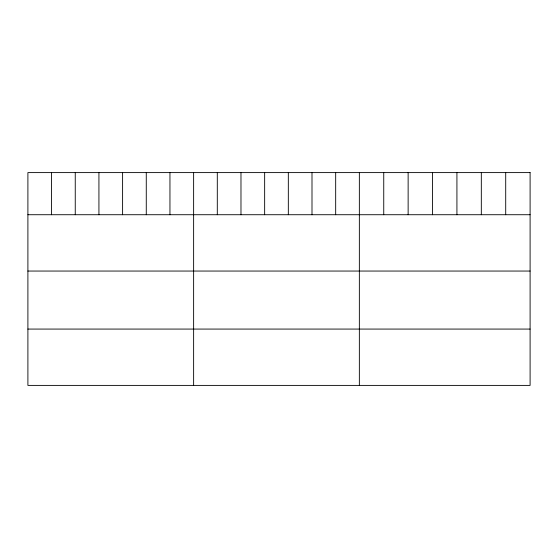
<?xml version="1.0" encoding="UTF-8"?>
<svg xmlns="http://www.w3.org/2000/svg" width="558" height="558" viewBox="0 0 558 558"><rect width="100%" height="100%" fill="white"/><g stroke="black" fill="none" stroke-linecap="round" stroke-linejoin="round"><path stroke-width="0.84" d="M27.9 214.725L530.1 214.725M27.9 271.049L530.1 271.049M27.9 329.074L530.1 329.074M505.708 172.603L505.708 214.725M481.317 172.603L481.317 214.725M456.925 172.603L456.925 214.725M432.527 172.603L432.527 214.725M408.135 172.603L408.135 214.725M383.744 172.603L383.744 214.725M359.352 172.603L359.352 385.397M335.679 172.603L335.679 214.725M311.999 172.603L311.999 214.725M288.326 172.603L288.326 214.725M264.652 172.603L264.652 214.725M240.979 172.603L240.979 214.725M217.299 172.603L217.299 214.725M193.626 172.603L193.626 385.397M169.953 172.603L169.953 214.725M146.273 172.603L146.273 214.725M122.6 172.603L122.6 214.725M98.926 172.603L98.926 214.725M75.253 172.603L75.253 214.725M51.573 172.603L51.573 214.725M530.1 172.603L27.9 172.603L27.9 385.397L530.1 385.397L530.1 172.603"/></g></svg>
